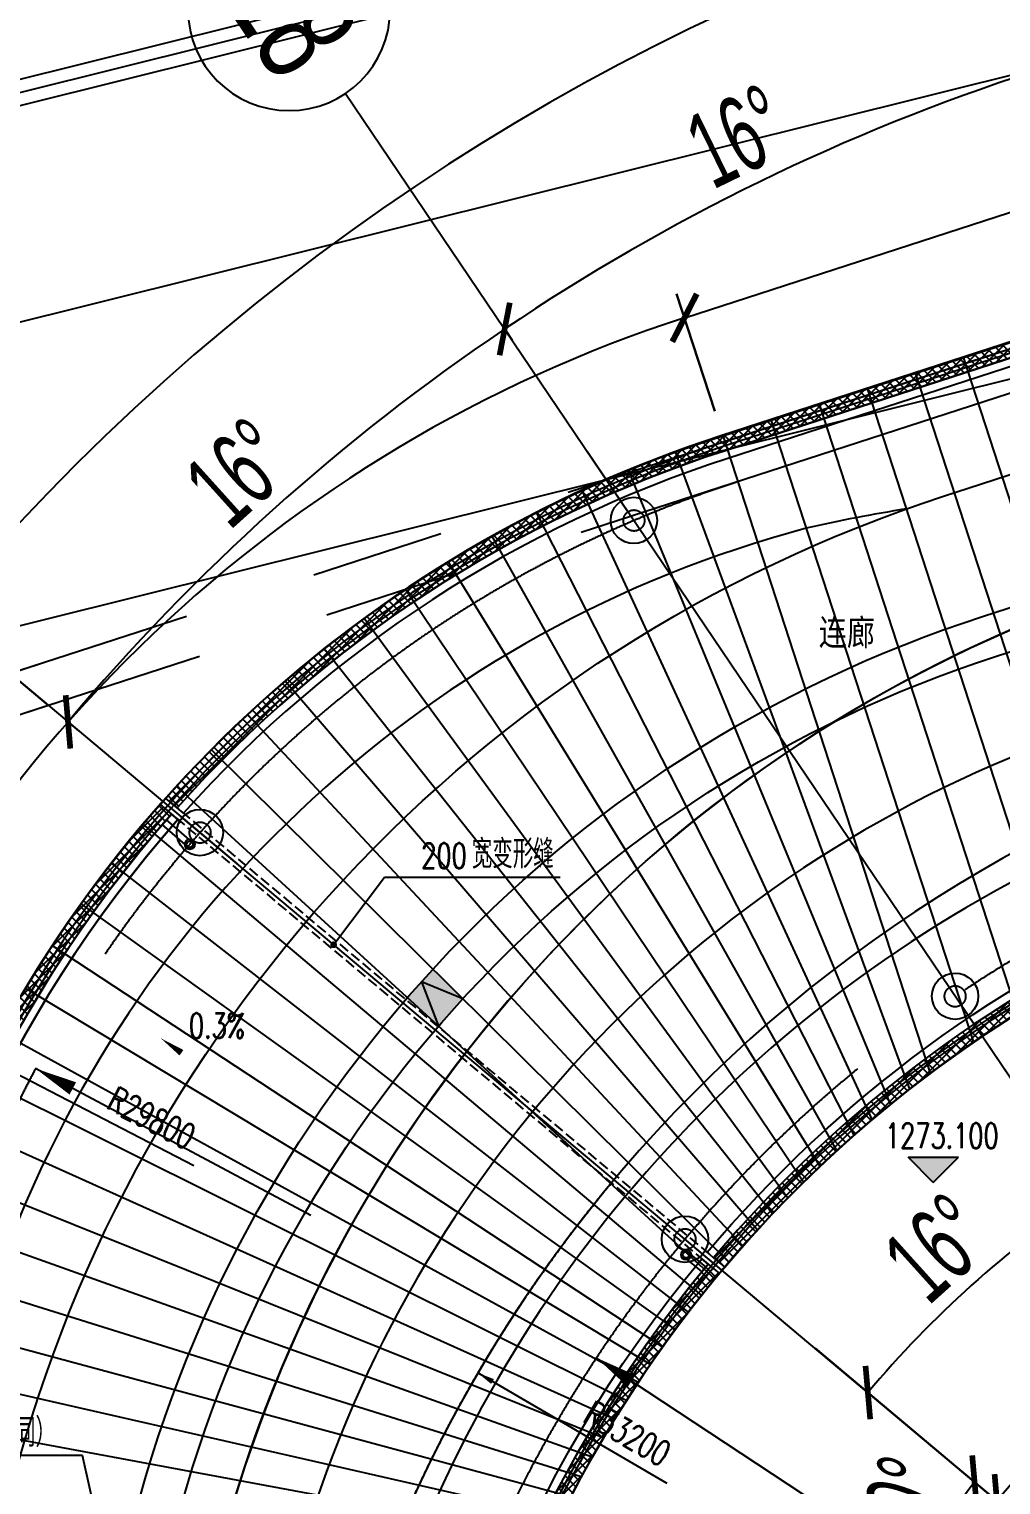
# Model space of a CAD drawing. Extents: x 1962160 to 37842216, y -162679 to 2997677.
# Drawn here: x 37436209 to 37459284, y 2679801 to 2714395 of the extents above; entities that cross this region are included whole.
import ezdxf
from ezdxf.enums import TextEntityAlignment as Align

# ---------------------------------------------------------------- set-up
doc = ezdxf.new("R2010")
doc.units = 0
doc.header["$LTSCALE"] = 1000
for name, pattern in [('__DASH', [0.35, 0.25, -0.1]), ('CENTER', [2, 1.25, -0.25, 0.25, -0.25]), ('CENTER2', [28.575000000000003, 19.05, -3.175, 3.175, -3.175]), ('DASH', [0.35, 0.25, -0.1])]:
    doc.linetypes.add(name, pattern=pattern)
doc.layers.get('0').update_dxf_attribs({"color": 8})
doc.layers.get('Defpoints').update_dxf_attribs({"color": 8})
for name, color, linetype in [('#幕墙线-平面', 8, 'Continuous'), ('#标注', 8, 'Continuous'), ('#轴线', 8, 'CENTER2'), ('A-AL-E', 8, 'Continuous'), ('A-COLS-PLAN-C', 8, 'DASH'), ('A-COLS-PLAN-S', 8, 'DASH'), ('A-DETL-ALUM', 8, 'Continuous'), ('A-DIMS', 8, 'Continuous'), ('A-DIMS-ELEV', 8, 'Continuous'), ('A-DIMS-LEAD', 8, 'Continuous'), ('A-DIMS-SYMB', 8, 'Continuous'), ('A-FLOR', 8, 'Continuous'), ('A-FLOR-OTLN', 8, 'Continuous'), ('A-FLOR-UNDR', 8, '__DASH'), ('A-GRID', 8, 'CENTER'), ('A-HATH', 8, 'Continuous'), ('A-NOTE', 8, 'Continuous'), ('A-ROOF-DRAN', 8, 'Continuous'), ('A-STRS-HRAL', 8, 'Continuous'), ('DIM', 8, 'Continuous'), ('G-ACCS', 8, 'Continuous'), ('周边建筑', 8, 'Continuous'), ('建-填充', 8, 'Continuous'), ('水-雨水-压力流-标识', 8, 'Continuous')]:
    doc.layers.add(name, color=color, linetype=linetype)
doc.layers.add('A-X-CHEK', color=8, linetype='Continuous', plot=False)
doc.styles.add('#文字', font='jrs.shx', dxfattribs={"width": 0.7, "bigfont": 'hztxt.shx'})
doc.styles.add('_TCH_DIM', font='SIMPLEX', dxfattribs={"bigfont": 'GBCBIG'})
doc.styles.add('JHZX', font='jrs.shx', dxfattribs={"width": 0.6, "bigfont": 'jhz.shx'})
doc.styles.get("Standard").update_dxf_attribs({"font": 'xd-hzs.shx', "bigfont": 'xd-hztxt.shx'})
doc.dimstyles.new('JZBZ-600', dxfattribs={"dimscale": 600, "dimtxt": 3, "dimasz": 1.5, "dimexe": 1, "dimexo": 1, "dimgap": 0.5, "dimtad": 1, "dimdec": 0, "dimdsep": 46, "dimtxsty": 'JHZX', "dimblk1": 'ARCHTICK', "dimblk2": 'ARCHTICK', "dimsah": 1, "dimcen": 0, "dimclrd": 1, "dimclre": 1, "dimclrt": 2, "dimadec": 1, "dimazin": 2, "dimtfac": 1, "dimtdec": 0, "dimtix": 1, "dimtmove": 0, "dimatfit": 3, "dimfxl": 1, "dimtolj": 1, "dimlwd": -1, "dimlwe": -1, "dimarcsym": 1})
pattern_1 = [(45, (0, 0), (-112.2532015133644, 112.2532015133644), []), (135, (0, 0), (-112.2532015133644, -112.2532015133644), [])]

# ---------------------------------------------------------------- blocks, each defined once
blk = doc.blocks.new('排水沟区域')
at = {"layer": 'A-HATH'}
h = blk.add_hatch(dxfattribs=at)
h.set_pattern_fill('ANSI37', color=256, scale=100)
h.set_pattern_definition(pattern_1)
edge = h.paths.add_edge_path()
edge.add_arc((35513750.33893132, 2884298.616818207), 8999.999999895797, -71.99999999736798, 12.001182553492185, ccw=False)
edge.add_line((35516531.49188106, 2875739.108171778), (35487056.62892125, 2866162.144652352))
edge.add_arc((35496265.33535537, 2837820.660464062), 29800.00000310267, 108.0000000015991, 138.2396004385402)
edge.add_line((35474036.42762732, 2857667.969133065), (35473768.18694107, 2857893.049794))
edge.add_arc((35496265.33535535, 2837820.660464062), 30150.00000309427, 108.00000000153389, 138.2600425755881, ccw=False)
edge.add_line((35486948.47297322, 2866495.014433056), (35516423.33593303, 2876071.977952481))
edge.add_arc((35513750.33893134, 2884298.616818199), 8649.999999884529, 288.0000000026816, 371.9000062284843)
edge.add_line((35522214.44145846, 2886082.283941968), (35522553.6287153, 2886170.003731021))
h = blk.add_hatch(dxfattribs=at)
h.set_pattern_fill('ANSI37', color=256, scale=100)
h.set_pattern_definition(pattern_1)
edge = h.paths.add_edge_path()
edge.add_arc((35496265.33535533, 2837820.660464108), 29800.00000304241, 138.6242806468036, 172.8407465468219)
edge.add_line((35466697.66859132, 2841534.564382317), (35466353.17798255, 2841600.255877605))
edge.add_arc((35496265.33535536, 2837820.660464085), 30150.0000030861, 138.6402538713244, 172.7984706523991, ccw=False)
edge.add_line((35473635.48410509, 2857743.319236862), (35473903.67606794, 2857518.279459709))
h = blk.add_hatch(dxfattribs=at)
h.set_pattern_fill('ANSI37', color=256, scale=100)
h.set_pattern_definition(pattern_1)
edge = h.paths.add_edge_path()
edge.add_arc((35509847.6648516, 2827488.232453149), 29850.00000037406, 113.13801856230111, 139.8080539779569, ccw=False)
edge.add_line((35498118.1856509, 2854937.127106719), (35497964.60146284, 2855252.108345425))
edge.add_arc((35509847.66485271, 2827488.2324541), 30200.00000060449, 113.1711419245083, 139.8102785288056)
edge.add_line((35486777.52826001, 2846976.916289367), (35487045.6453022, 2846751.939378119))
h = blk.add_hatch(dxfattribs=at)
h.set_pattern_fill('ANSI37', color=256, scale=100)
h.set_pattern_definition(pattern_1)
edge = h.paths.add_edge_path()
edge.add_line((35486648.97073808, 2846823.707400745), (35486917.82977583, 2846599.620770577))
edge.add_arc((35509847.66485292, 2827488.232453959), 29850.00000085817, 140.1897214706657, 158.1659343614047)
edge.add_line((35482138.95868464, 2838590.038727317), (35481788.75106196, 2838656.820409636))
edge.add_arc((35509847.6648529, 2827488.232453935), 30200.00000085588, 140.1897214706129, 158.2954344354016, ccw=False)
for points in [[(35522553.6287153, 2886170.003731021, -0.3838699552110441), (35516531.49188106, 2875739.108171778), (35487056.62892125, 2866162.144652352, 0.1327162187187665), (35474036.42762732, 2857667.969133065), (35473768.18694107, 2857893.049794, -0.1328069864991923), (35486948.47297322, 2866495.014433056), (35516423.33593303, 2876071.977952481, 0.383363523421975), (35522214.44145846, 2886082.283941968)], [(35473903.67606794, 2857518.279459709, 0.1504167448414175), (35466697.66859132, 2841534.564382317), (35466353.17798255, 2841600.255877605, -0.1501568446298036), (35473635.48410509, 2857743.319236862)], [(35487045.6453022, 2846751.939378119, -0.1168981365365147), (35498118.1856509, 2854937.127106719), (35497964.60146284, 2855252.108345425, 0.1167614748319666), (35486777.52826001, 2846976.916289367)], [(35486648.97073808, 2846823.707400745), (35486917.82977583, 2846599.620770577, 0.07859727395707079), (35482138.95868464, 2838590.038727317), (35481788.75106196, 2838656.820409636, -0.07916584055517911)]]:
    blk.add_lwpolyline(points, format="xyb", close=True, dxfattribs=at)
blk = doc.blocks.new('A$C58e34137')
at = {"layer": 'A-X-CHEK'}
blk.add_blockref('排水沟区域', (-35647972.51433039, -2918657.17947907), dxfattribs=at)
blk = doc.blocks.new('雨水立管')
for radius in [80, 50]:
    blk.add_circle((-3.725290298461914e-09, 2.328306436538696e-10), radius)
blk = doc.blocks.new('雨水')
at = {"layer": 'A-DIMS-SYMB'}
blk.add_lwpolyline([(35474804.58121604, 2851383.928861737, 0, 0, 0), (35473650.14003237, 2852191.876466203, 0, 160, 0), (35474141.71143451, 2851847.845135371, 0, 0, 0)], format="xyseb", dxfattribs=at)
at = {"layer": 'A-ROOF-DRAN'}
for points in [[(35474289.59796421, 2856744.227542981), (35473685.11060589, 2857267.487337525)], [(35474387.77010897, 2856857.639314836), (35473783.28275064, 2857380.899109381)], [(35486171.39515, 2847103.26022548), (35486592.60793594, 2846756.028198145)], [(35486075.98161701, 2846987.518021758), (35486497.19440296, 2846640.285994422)]]:
    blk.add_lwpolyline(points, dxfattribs=at)
for centre, radius, start, end in [((35506969.27619101, 2831625.12920915), 33000, 108.0000000000272, 216.9245112726238), ((35509847.66485273, 2827488.232454263), 33200, 76.53463923747408, 213.4267024988171)]:
    blk.add_arc(centre, radius, start, end, dxfattribs=at)
at = {"xscale": 1.5, "yscale": 1.5, "zscale": 1.5}
blk.add_blockref('雨水立管', (35474338.6840366, 2856800.933428908), dxfattribs=at)
at = {"xscale": 1.5, "yscale": 1.5, "zscale": 1.5, "rotation": 341.075355328101}
blk.add_blockref('雨水立管', (35486123.68838351, 2847045.389123617), dxfattribs=at)
at = {"layer": 'A-DIMS-SYMB', "style": '_TCH_DIM', "width": 0.7058823529411765}
blk.add_text('0.3%', height=595, dxfattribs=at).set_placement((35474317.64385341, 2852192.627000951))
blk = doc.blocks.new('1100')
at = {"layer": 'A-DETL-ALUM', "ltscale": 0.3}
blk.add_circle((35572079.41488183, 2737404.62498665), 550, dxfattribs=at)
blk = doc.blocks.new('_YZHK')
blk.add_circle((0, 0), 0.5)
blk = doc.blocks.new('ASDFASD')
at = {"layer": 'A-COLS-PLAN-C', "ltscale": 0.3, "xscale": 500, "yscale": 500, "zscale": 500}
for p in [(35484886.3161583, 2864494.953749855), (35474582.994637, 2857078.804225902), (35492512.68484477, 2853188.397203805), (35486100.28711567, 2847414.64835488)]:
    blk.add_blockref('_YZHK', p, dxfattribs=at)
blk = doc.blocks.new('1234')
at = {"layer": '周边建筑'}
for points in [[(899.9999998621643, 147897.2616378292, -0.06424754974339256), (38411.22599733435, 142825.0248288214, 0.3992271408683902), (47734.13426394202, 147881.3795785159), (62643.80696957186, 193768.6338093206, 0.4257611201714258), (57410.8051248882, 203558.9581788629, 0.1695890934855462), (-81790.47026674077, 195045.0434476584, 0.4257611201712679), (-85791.3257065732, 184689.9521724582), (-65400.53789663129, 140961.7665993124, 0.3992271408685563), (-55530.9065411333, 137079.2778602466, -0.09498676638333799), (-899.9999992009252, 147897.2616378367)], [(3507.282386738807, 147308.2532562092, 0.01190288189879027), (-3507.282390698791, 147308.2532562315), (-3529.532858530059, 148157.964341335, 0.09051536275890958), (-55643.5452967938, 137357.3291338012, -0.3992271408685528), (-65128.64556051977, 141088.5520778373), (-85519.43337046169, 184816.737650983, -0.425761120171263), (-81674.45541529916, 194768.3838115633, -0.08617948601408663), (-11230.48231103458, 210901.2002502978), (-9979.055130984634, 202999.9999966249), (9979.055131915957, 202999.9999895692), (11230.48231178708, 210901.2002502382, -0.05548064099764077), (57329.37135875039, 203270.2220680118, -0.4257611201714432), (62358.49001468346, 193861.3389076069), (47448.81730905734, 147974.0846768022, -0.3992271408683997), (38489.13923465274, 143114.7307615206, 0.0597972305577292), (3529.532854573801, 148157.9643414542), (3507.2932679113, 147308.6687912941)], [(-53552.56643567048, 204917.9412060007, 0.03537684678875146), (-81906.48511818238, 195321.703083761, 0.4257611201712687), (-86063.21804268472, 184563.1666939333), (-65672.43023274094, 140834.9811207876, 0.3992271408685562), (-55418.26778547093, 136801.2265866995, -0.08992013827698078), (-3863.717572046444, 147549.4211662337, -0.08992013827698078)]]:
    blk.add_lwpolyline(points, format="xyb", dxfattribs=at)
blk = doc.blocks.new('总体道路0521')
at = {"layer": 'G-ACCS'}
blk.add_line((35647828.33500703, 2918616.076307983), (35647775.12043736, 2918602.808425609), dxfattribs=at)
for points in [[(35647849.95643323, 2918593.835659245, -0.03230989539030762), (35647848.78383447, 2918595.990230775), (35647845.48982378, 2918603.101012788, 0.3597484319562995), (35647831.6983155, 2918609.70057956), (35647808.76801322, 2918603.983413093)], [(35647808.76801322, 2918603.98341309), (35647770.8504345, 2918594.529498918, 0.1096175270943303), (35647765.03486019, 2918591.628537357)]]:
    blk.add_lwpolyline(points, format="xyb", dxfattribs=at)
blk = doc.blocks.new('A$C06ac024f')
at = {"layer": 'A-DIMS-ELEV'}
blk.add_hatch(color=256, dxfattribs=at).paths.add_polyline_path([(-155977.5830323771, -69889.87770655192), (-156577.5830323771, -69289.87770655192), (-155377.5830323771, -69289.87770655192)])
at = {"layer": 'A-AL-E'}
for points in [[(-145287.8805330694, 23958.21160294581), (-128813.5673151985, 21201.16620651679, -0.4119685533058242), (-128278.9669114948, 20457.71448632097, 0.1025441863688749), (-125842.3743332029, -32213.46978524746, -0.3957181001131183), (-131549.1810074821, -42585.19381452212), (-161024.043966651, -52162.15733374096, 0.4665771712174694), (-178315.5084250644, -95014.64385824368, 0.04969496342035992), (-156062.2732423842, -128330.703170726, -0.4106233703844309), (-156273.1750589237, -130640.1824203911), (-161870.8845780194, -135359.541345335)], [(-145263.1217250973, 24106.15416419134), (-128788.8085072264, 21349.10876776231, -0.4119685533025638), (-128130.8387795985, 20434.09126598388, 0.102544186368877), (-125697.0598185957, -32176.27177663473, -0.3957181001131074), (-131502.8284583241, -42727.85229196632), (-160977.691417493, -52304.81581118517, 0.4665771712174966), (-178183.1286895499, -94944.10588531752, 0.04969496342036155), (-155946.4140972048, -128235.4316719551, -0.410623370384824), (-156176.4888061658, -130754.8635806888), (-161774.198325269, -135474.2225056388)]]:
    blk.add_lwpolyline(points, format="xyb", dxfattribs=at)
for centre, radius, start in [((-138124.8520874605, -91168.93931222984), 30050.00000002233, 113.1570388549632), ((-138124.852087386, -91168.93931228339), 29850.00000005641, 113.1380166171016)]:
    blk.add_arc(centre, radius, start, 213.4267024433433, dxfattribs=at)
at = {"layer": 'A-DIMS'}
for points in [[(-173538.9404956699, -69499.21431527706), (-177798.7958926335, -67287.05880605616), (-178153.7838423774, -67102.71251362097)], [(-162300.4377842546, -77043.03912073464), (-166444.8239036948, -74621.45623076844), (-166790.1894136519, -74419.65765660486)]]:
    blk.add_lwpolyline(points, dxfattribs=at)
blk.add_lwpolyline([(-166444.8239036948, -74621.45623076844, 132, 0, 0), (-166790.1894136519, -74419.65765660486, 0, 0, 0)], format="xyseb", dxfattribs=at)
at = {"layer": 'A-DIMS-ELEV'}
for p, q in [((-155977.5830323771, -69889.87770655192), (-156577.5830323771, -69289.87770655192)), ((-156577.5830323771, -69289.87770655192), (-155377.5830323771, -69289.87770655192)), ((-155977.5830323771, -69889.87770655192), (-155377.5830323771, -69289.87770655192))]:
    blk.add_line(p, q, dxfattribs=at)
at = {"layer": 'A-DIMS-LEAD'}
for p, q in [((-170217.7505422235, -64243.29832921876), (-169009.0176648498, -62634.60859439615)), ((-169009.0176648498, -62634.60859439615), (-164835.5060776249, -62634.60859439615)), ((-176180.8025825173, -76380.2139158854), (-181396.9423256517, -76380.2139158854)), ((-175775.5829162523, -78171.27158618995), (-176180.8025825173, -76380.2139158854))]:
    blk.add_line(p, q, dxfattribs=at)
at = {"layer": 'A-DIMS-LEAD', "const_width": 80}
blk.add_lwpolyline([(-170241.7787204534, -64275.27717614872, 1), (-170193.7223639936, -64211.31948228879, 1)], format="xyb", close=True, dxfattribs=at)
at = {"layer": 'A-FLOR-OTLN'}
blk.add_lwpolyline([(-172937.3181012422, -78712.505091425, -0.2558161353594253), (-151200.8100010455, -55647.18026152113), (-119621.8288218975, -45386.54728942644)], format="xyb", dxfattribs=at)
at = {"layer": 'A-FLOR-UNDR'}
for points in [[(-174091.5809076056, -60858.72969566844), (-161194.9886798486, -71680.2554774284)], [(-174220.1384295449, -61011.93858429231), (-161323.546201773, -71833.46436606391)]]:
    blk.add_lwpolyline(points, dxfattribs=at)
at = {"layer": 'A-ROOF-DRAN'}
blk.add_lwpolyline([(-174068.8408729285, -61138.89230824448), (-173843.7234975621, -61337.19048601342)], dxfattribs=at)
at = {"layer": 'A-STRS-HRAL'}
for points in [[(-125418.8882246763, -32487.1680358029), (-125225.0784151033, -32437.04541102797, -0.3841420990036905), (-131379.2216604576, -43108.27489844337), (-160854.0846197456, -52685.23841770273, 0.132663388224441), (-173782.807591863, -61117.82127101952), (-173936.0893135667, -60989.20263487054, -0.1327162187461854), (-160915.888018623, -52495.02711444488), (-131441.0250593871, -42918.06359520508, 0.3838699552220062)], [(-161476.7559248209, -71704.90614396796), (-161323.5462017879, -71833.46436605506, 0.3308973985128822), (-163329.5070215166, -107805.2060105232, 0.02869897710364768), (-149910.0309419781, -125799.3346561473), (-150063.0193615631, -125928.1549019776, -0.02869940526122969), (-163496.4252661094, -107915.3799621677, -0.3309034410205535)]]:
    blk.add_lwpolyline(points, format="xyb", close=True, dxfattribs=at)
for points in [[(-178006.6222274602, -94850.05553262398, -0.3125495776443035), (-174068.840872936, -61138.89230824634, 0.3125495774687217), (-178006.6223755256, -94850.0552547476, 0.0496949634205316), (-155791.9352368936, -128108.4030070104, -0.1559149773594996), (-155341.5542730689, -129239.7709692428), (-155140.7332950235, -129245.928483162, 0.1582544774628342), (-155637.4563766569, -127981.3743419773, -0.04969496342043989), (-177830.1160615012, -94756.00462417954, -0.3125941075971308), (-173915.587511085, -61267.48714764044), (-174068.8408736289, -61138.89230765868), (-173915.5875118077, -61267.48714704253, 0.3125941077629623), (-177830.1159139648, -94756.00490106313)], [(-149854.32998956, -63720.04408505326), (-150007.91466517, -63405.06307389354, 0.1167614822443553), (-161194.9886798486, -71680.25547743353), (-161348.1984028742, -71551.69725535202, -0.118354535303261), (-149911.3244839385, -63146.82182533387), (-149674.5618635118, -63632.38914928678), (-149854.32998956, -63720.04408505326)]]:
    blk.add_lwpolyline(points, format="xyb", dxfattribs=at)
blk.add_lwpolyline([(-161323.9730301574, -71833.97648605096), (-161477.6095926911, -71705.93037461952)], dxfattribs=at)
at = {"xscale": 1000, "yscale": 1000, "zscale": 1000}
blk.add_blockref('总体道路0521', (-35647972511.19448, -2918657176.530752), dxfattribs=at)
at = {"layer": 'A-COLS-PLAN-S'}
blk.add_blockref('ASDFASD', (-35647972.51693987, -2918657.171766797), dxfattribs=at)
at = {"layer": 'A-ROOF-DRAN'}
blk.add_blockref('雨水', (-35647972.51693987, -2918657.171766797), dxfattribs=at)
at = {"layer": '周边建筑', "rotation": 78.99999965021681}
blk.add_blockref('1234', (-0.004684269428253174, 0.005673641338944435), dxfattribs=at)
at = {"layer": '水-雨水-压力流-标识'}
for p in [(-35735167.70888553, -2791565.035099619), (-35745471.03040683, -2798981.184623569), (-35727541.34019905, -2802871.591645666), (-35733953.73792815, -2808645.340494593)]:
    blk.add_blockref('1100', p, dxfattribs=at)
at = {"layer": 'A-DIMS', "style": '_TCH_DIM', "width": 0.7058823529411765}
for s, rotation, p in [('R29800', 332.5570143326505, (-175641.2465844825, -68122.96384427883)), ('R33200', 329.7020696714841, (-164331.5868715272, -75563.78605405052))]:
    blk.add_text(s, height=595, rotation=rotation, dxfattribs=at).set_placement(p)
at = {"layer": 'A-DIMS-ELEV', "style": '_TCH_DIM', "width": 0.7058823529411765}
blk.add_text('1273.100', height=595, dxfattribs=at).set_placement((-157125.5830323771, -69079.87770655192))
at = {"layer": 'A-NOTE'}
blk.add_text('连廊', height=700, dxfattribs=at).set_placement((-158695.2195063606, -57195.29694396351))
at = {"layer": 'A-NOTE', "style": '_TCH_DIM', "width": 0.7058823529411765}
blk.add_text('200', height=595, dxfattribs=at).set_placement((-168136.9954393283, -62424.60859439615))
at = {"layer": 'A-NOTE', "style": '_TCH_DIM'}
for s, p in [('宽变形缝', (-166936.9954393283, -62424.60859439615)), ('结构起坡线（余同）', (-181186.9423256517, -76170.2139158854))]:
    blk.add_text(s, height=675.177304964539, dxfattribs=at).set_placement(p)
blk = doc.blocks.new('A$C41f195f4')
at = {"layer": '建-填充', "ltscale": 10}
h = blk.add_hatch(color=256, dxfattribs=at)
h.dxf.hatch_style = 1
edge = h.paths.add_edge_path()
edge.add_arc((-145369.2767864466, -85502.32784364652), 30545.96869402254, 137.4202374194825, 139.117513232346)
edge.add_line((-168463.6652915627, -65509.69362424035), (-167725.7061925754, -66185.06562031526))
edge.add_arc((-145367.0328749269, -85505.83753729938), 29549.99999988913, 137.4914747447202, 139.1687617017491, ccw=False)
edge.add_line((-167150.6074635461, -65538.9054210349), (-167861.3768651038, -64834.43880030513))
h.paths.add_polyline_path([(-148848.8737301826, -54514.98526000138), (-149990.1415497288, -54885.80565325171), (-149681.1245553643, -55836.86216954933), (-148539.8567358181, -55466.04177629901)])
at = {"layer": 'DIM', "ltscale": 10}
blk.add_lwpolyline([(-167150.6074635461, -65538.90542103676), (-168133.80550161, -65134.89217214938), (-167725.7061925754, -66185.06562031712)], dxfattribs=at)
blk = doc.blocks.new('A$C80b62fe7')
at = {"layer": '#幕墙线-平面'}
for points in [[(-74883.78754839301, 213197.5366707286), (-57719.07375432551, 210324.9498429135, -0.4119685533025505), (-56970.63318914175, 209284.1174346413, 0.1025441863688777), (-54538.91754749417, 156718.3566265861, -0.3957181001130247), (-60417.25829521567, 146034.881354813), (-89892.12125438452, 136457.9178355942, 0.4665771712175024), (-107034.4719231129, 93974.97182506695, 0.04969496342036184), (-84809.8724303469, 60701.78395738173, -0.4106233703847854), (-85054.00726041198, 58028.3867653315), (-90651.7167795226, 53309.02784037683)], [(-74926.70281554013, 212941.1028979034), (-57761.98902147263, 210068.5160700884, -0.4119685533058242), (-57227.38861776888, 209325.0643498925, 0.1025441863688749), (-54790.79603947699, 156653.8800783241, -0.3957181001131183), (-60497.60271375626, 146282.1560490495), (-89972.46567292511, 136705.1925298306, 0.4665771712174694), (-107263.9301313385, 93852.70600532787, 0.04969496342035992), (-85010.69494865835, 60536.6466928455, -0.4106233703844309), (-85221.59676519781, 58227.16744318046), (-90819.30628429353, 53507.8085182365)], [(-106920.7170799673, 111267.190826897, -0.2603441364663425), (-84682.97942676395, 135269.4641214446), (-53638.56611929089, 145356.4054630627)], [(-104009.542673938, 110537.9539263025, -0.2605770377584054), (-83755.92844364047, 132416.2945725578), (-47152.41244649887, 144309.4978714376)], [(-103027.9812234715, 110346.7583543169, -0.260138497479288), (-83446.91144926846, 131465.238056263), (-46843.39545212686, 143358.4413551423)]]:
    blk.add_lwpolyline(points, format="xyb", dxfattribs=at)
for centre, radius, start, end in [((-80576.2784992829, 102586.7407333581), 32763.9672331857, 98.76325122971795, 102.9938264028768), ((-80687.41098175198, 107389.8372144457), 28075.68899846771, 104.977169770316, 215.3502277065812), ((-71843.23150598258, 102031.5063298885), 29275.12035463112, 111.8100057260619, 164.9409652849189), ((-68410.51663683355, 98735.36329853814), 31042.51671079749, 115.5143299891031, 160.5106407325206), ((-67073.2737936601, 97698.41055128817), 30110.00000005641, 113.138016636367, 213.4267023194232), ((-67073.2737936601, 97698.41055128817), 29850.00000005641, 113.138016636367, 213.4267023194232)]:
    blk.add_arc(centre, radius, start, end, dxfattribs=at)
blk = doc.blocks.new('DASWQE')
at = {"layer": '#幕墙线-平面', "ltscale": 10}
for points in [[(-155262.6582842022, -50290.17679452198), (-150766.4717509151, -64128.01606864622)], [(-156403.9261037558, -50660.99718777277), (-151854.1728566661, -64663.69785511913)], [(-157545.1939233094, -51031.81758102356), (-152926.3444836587, -65247.17446269933)], [(-158686.4617428631, -51402.63797427388), (-153982.6268302798, -65879.55324692419)], [(-159827.7295624167, -51773.45836752467), (-155022.5619174987, -66562.24372225767)], [(-160968.9973819703, -52144.27876077499), (-156045.5803243071, -67296.9983863947)], [(-162103.3213638887, -52535.58619098784), (-156541.1574313194, -67677.20116337622)], [(-163221.1959186941, -52971.66691224463), (-156994.8091206104, -68040.02266658563)], [(-164320.8333025724, -53451.88305078819), (-157433.3415941224, -68404.83826188277)], [(-165400.4917887598, -53975.47398742801), (-157857.6488682851, -68771.64494335977)], [(-166458.4612952843, -54541.61040119361), (-158268.5760275871, -69140.49293054873)], [(-167493.066093564, -55149.39558290271), (-158666.9200202972, -69511.48078916734)], [(-168502.6674626172, -55797.86685547), (-159053.4306930155, -69884.7512189229)], [(-169485.6662846357, -56485.99709869875), (-159428.811978966, -70260.48745855037)], [(-170440.5055778623, -57212.69637615001), (-159793.7231676951, -70638.91025845194)], [(-171365.6729626954, -57976.81366149988), (-160148.7801945955, -71020.27537236968)], [(-172259.7030571774, -58777.13866166631), (-160494.5568980202, -71404.87152166059)], [(-173121.1797980145, -59612.40373380017), (-160831.5861990899, -71793.01878806669)], [(-173948.7386834994, -60481.2858931208), (-161160.3611658365, -72185.06739342911)], [(-174741.068934761, -61382.40890840348), (-161481.3359277025, -72581.39682740765)], [(-175496.9155719131, -62314.34548180597), (-161794.9264104813, -72982.41528634587)], [(-176215.081401825, -63275.61950957961), (-162101.5108641386, -73388.55938862031)], [(-176894.428914398, -64264.70842008758), (-162401.4301577359, -73800.29413294327)], [(-177533.8820842505, -65280.04558541719), (-162694.9878166169, -74218.11306719016)], [(-178132.4280750453, -66320.02280278131), (-162982.4497772083, -74642.53863521805)], [(-178689.1188437492, -67382.99284176482), (-163264.0438345224, -75074.1226687925)], [(-179203.072642222, -68467.27205339074), (-163539.9587567002, -75513.44698997727)], [(-179673.4754138663, -69571.14303686889), (-163810.3430398405, -75961.12408711761)], [(-180099.5820829719, -70692.85735980235), (-164075.3032753095, -76417.7978238631)], [(-180480.7177348882, -71830.63832755014), (-164334.9021003395, -76884.14413620625)], [(-180816.2786850184, -72982.68379735015), (-164589.1557017937, -77360.8716664873)], [(-181105.7334349602, -74147.16903275019), (-164838.0308423787, -77848.72227621032)], [(-181348.6235144436, -75322.24959382927), (-165081.4413785264, -78348.47137090378)]]:
    blk.add_lwpolyline(points, dxfattribs=at)
at = {"layer": 'DIM', "ltscale": 10}
blk.add_blockref('A$C80b62fe7', (-71047.03888088465, -188862.9763723449), dxfattribs=at)
blk = doc.blocks.new('_ARCHTICK')
at = {"const_width": 0.15}
blk.add_lwpolyline([(-0.5, -0.5), (0.5, 0.5)], dxfattribs=at)
blk = doc.blocks.new('*D39')
at = {"layer": '#标注', "color": 1, "transparency": 16777216}
for p, q in [((36627392.14158048, 2849847.517170563), (36628642.78293698, 2847993.365109818)), ((36621813.32027976, 2844824.323908988), (36623526.58748242, 2843386.722031126))]:
    blk.add_line(p, q, dxfattribs=at)
blk.add_arc((36642473.66955169, 2827488.232454875), 25333.65904482068, 123.9999999999363, 139.9999999999202, dxfattribs=at)
at = {"layer": 'Defpoints', "color": 0, "transparency": 16777216}
for p in [(36627056.6258384, 2850344.939714096), (36626416.41193158, 2847083.098066073), (36621353.69361389, 2845209.996474802), (36642473.66955169, 2827488.232454875)]:
    blk.add_point(p, dxfattribs=at)
at = {"layer": '#标注', "color": 1, "transparency": 16777216, "xscale": 900, "yscale": 900, "zscale": 900}
for p, rotation in [((36628307.26719489, 2848490.787653349), 33.99999999993629), ((36623066.96081655, 2843772.394596938), 229.9999999999202)]:
    blk.add_blockref('_ARCHTICK', p, dxfattribs=dict(at, rotation=rotation))
at = {"layer": '#标注', "color": 2, "transparency": 16777216, "insert": (36624719.18618612, 2847206.583875034), "char_height": 1800, "attachment_point": 5, "rotation": 41.999999999932065, "style": 'JHZX'}
blk.add_mtext('\\A1;16°', dxfattribs=at)
blk = doc.blocks.new('*D40')
at = {"layer": '#标注', "color": 1, "transparency": 16777216}
for p, q in [((36648998.34433331, 2853657.273666531), (36647489.59565055, 2847606.013216163)), ((36621813.32027975, 2844824.323908977), (36626590.76525488, 2840815.571592388))]:
    blk.add_line(p, q, dxfattribs=at)
blk.add_arc((36642473.66955169, 2827488.2324549), 21333.65904483157, 75.9999999999822, 139.9999999999859, dxfattribs=at)
at = {"layer": 'Defpoints', "color": 0, "transparency": 16777216}
for p in [(36649143.49747067, 2854239.451102296), (36639750.60615632, 2848647.389668406), (36621353.69361389, 2845209.996474789), (36642473.66955169, 2827488.2324549)]:
    blk.add_point(p, dxfattribs=at)
at = {"layer": '#标注', "color": 1, "transparency": 16777216, "xscale": 900, "yscale": 900, "zscale": 900}
for p, rotation in [((36647634.74878789, 2848188.190651926), 345.9999999999822), ((36626131.138589, 2841201.244158198), 229.9999999999859)]:
    blk.add_blockref('_ARCHTICK', p, dxfattribs=dict(at, rotation=rotation))
at = {"layer": '#标注', "color": 2, "transparency": 16777216, "insert": (36635510.38596139, 2848919.015725464), "char_height": 1800, "attachment_point": 5, "rotation": 17.99999999997747, "style": 'JHZX'}
blk.add_mtext('\\A1;64°', dxfattribs=at)
blk = doc.blocks.new('*D41')
at = {"layer": '#标注', "color": 1, "transparency": 16777216}
for p, q in [((36625293.890076, 2841903.779076658), (36626059.93451913, 2841260.991466969)), ((36624420.65033545, 2839504.57260769), (36625420.65033545, 2839504.572607692))]:
    blk.add_line(p, q, dxfattribs=at)
blk.add_arc((36628153.15300477, 2839504.572607696), 3332.502669321148, 140.0000000000874, 180.0000000001031, dxfattribs=at)
at = {"layer": 'Defpoints', "color": 0, "transparency": 16777216}
for p in [(36624834.26341014, 2842289.451642469), (36625175.1198455, 2841000.1970737), (36623820.65033545, 2839504.572607689), (36628153.15300477, 2839504.572607696)]:
    blk.add_point(p, dxfattribs=at)
at = {"layer": '#标注', "color": 1, "transparency": 16777216, "xscale": 900, "yscale": 900, "zscale": 900}
for p, rotation in [((36625600.30785326, 2841646.66403278), 50.00000000008743), ((36624820.65033546, 2839504.572607689), 270.000000000103)]:
    blk.add_blockref('_ARCHTICK', p, dxfattribs=dict(at, rotation=rotation))
at = {"layer": '#标注', "color": 2, "transparency": 16777216, "insert": (36623893.99369273, 2841054.779820273), "char_height": 1800, "attachment_point": 5, "rotation": 70.00000000011838, "style": 'JHZX'}
blk.add_mtext('\\A1;40°', dxfattribs=at)
blk = doc.blocks.new('*D58')
at = {"layer": '#标注', "color": 1, "transparency": 16777216}
blk.add_arc((36642473.66955169, 2827488.232454903), 50128.1210649479, 107.9999999999928, 124.0000000000142, dxfattribs=at)
at = {"layer": 'Defpoints', "color": 0, "transparency": 16777216}
for p in [(36626983.22824654, 2875162.908643367), (36622618.93508831, 2873516.680624381), (36614442.37998784, 2869046.328259336), (36642473.66955169, 2827488.232454903)]:
    blk.add_point(p, dxfattribs=at)
at = {"layer": '#标注', "color": 1, "transparency": 16777216, "xscale": 900, "yscale": 900, "zscale": 900}
for p, rotation in [((36626983.22824655, 2875162.908643356), 17.99999999999279), ((36614442.37998784, 2869046.328259325), 214.0000000000142)]:
    blk.add_blockref('_ARCHTICK', p, dxfattribs=dict(at, rotation=rotation))
at = {"layer": '#标注', "color": 2, "transparency": 16777216, "insert": (36619972.90225792, 2873621.642075799), "char_height": 1800, "attachment_point": 5, "rotation": 26.000000000003514, "style": 'JHZX'}
blk.add_mtext('\\A1;16°', dxfattribs=at)
blk = doc.blocks.new('*D59')
at = {"layer": '#标注', "color": 1, "transparency": 16777216}
blk.add_arc((36642473.66955169, 2827488.232454903), 50128.12106497546, 124.0000000000097, 139.999999999989, dxfattribs=at)
at = {"layer": 'Defpoints', "color": 0, "transparency": 16777216}
for p in [(36614442.37998784, 2869046.328259336), (36610700.91408319, 2866260.91009579), (36604073.30096589, 2859709.967572333), (36642473.66955169, 2827488.232454903)]:
    blk.add_point(p, dxfattribs=at)
at = {"layer": '#标注', "color": 1, "transparency": 16777216, "xscale": 900, "yscale": 900, "zscale": 900}
for p, rotation in [((36614442.37998782, 2869046.328259353), 34.00000000000974), ((36604073.30096588, 2859709.967572343), 229.9999999999891)]:
    blk.add_blockref('_ARCHTICK', p, dxfattribs=dict(at, rotation=rotation))
at = {"layer": '#标注', "color": 2, "transparency": 16777216, "insert": (36608128.45278022, 2865632.460025819), "char_height": 1800, "attachment_point": 5, "rotation": 42.00000000000361, "style": 'JHZX'}
blk.add_mtext('\\A1;16°', dxfattribs=at)
blk = doc.blocks.new('*D60')
at = {"layer": '#标注', "color": 1, "transparency": 16777216}
for p, q in [((36654745.91275995, 2876709.511526241), (36655713.60034236, 2880590.694431345)), ((36603613.67430002, 2860095.640138141), (36600549.49652755, 2862666.790576885))]:
    blk.add_line(p, q, dxfattribs=at)
blk.add_arc((36642473.66955169, 2827488.232454903), 54128.12106495812, 75.99999999998153, 139.9999999999982, dxfattribs=at)
at = {"layer": 'Defpoints', "color": 0, "transparency": 16777216}
for p in [(36635564.66698338, 2881173.604517821), (36654600.75962259, 2876127.334090476), (36604073.30096588, 2859709.967572329), (36642473.66955169, 2827488.232454903)]:
    blk.add_point(p, dxfattribs=at)
at = {"layer": '#标注', "color": 1, "transparency": 16777216, "xscale": 900, "yscale": 900, "zscale": 900}
for p, rotation in [((36655568.44720499, 2880008.516995578), 345.9999999999815), ((36601009.12319341, 2862281.118011073), 229.9999999999982)]:
    blk.add_blockref('_ARCHTICK', p, dxfattribs=dict(at, rotation=rotation))
at = {"layer": '#标注', "color": 2, "transparency": 16777216, "insert": (36625376.3398758, 2880108.402528101), "char_height": 1800, "attachment_point": 5, "rotation": 17.99999999999042, "style": 'JHZX'}
blk.add_mtext('\\A1;64°', dxfattribs=at)
blk = doc.blocks.new('*D196')
at = {"layer": '#标注', "color": 1, "transparency": 16777216}
for p, q in [((36603416.40014493, 2861087.217457311), (36594888.23358829, 2858316.248170311)), ((36603725.41701847, 2860136.161312887), (36595197.25046184, 2857365.192025888)), ((36595458.86749807, 2858501.658366935), (36595180.75220314, 2859357.609231601)), ((36595458.86749807, 2858501.658366935), (36595767.88437162, 2857550.602222512)), ((36595767.88437162, 2857550.602222512), (36596045.99966656, 2856694.651357846))]:
    blk.add_line(p, q, dxfattribs=at)
at = {"layer": 'Defpoints', "color": 0, "transparency": 16777216}
for p in [(36603987.0340547, 2861272.627653936), (36604296.05092824, 2860321.571509511), (36595767.88437162, 2857550.602222512)]:
    blk.add_point(p, dxfattribs=at)
at = {"layer": '#标注', "color": 1, "transparency": 16777216, "xscale": 900, "yscale": 900, "zscale": 900}
for p, rotation in [((36595458.86749807, 2858501.658366935), 287.9999999999717), ((36595767.88437162, 2857550.602222512), 107.9999999999717)]:
    blk.add_blockref('_ARCHTICK', p, dxfattribs=dict(at, rotation=rotation))
at = {"layer": '#标注', "color": 2, "transparency": 16777216, "insert": (36596754.64375441, 2858396.950687967), "char_height": 1800, "attachment_point": 5, "rotation": 287.99999999997175, "style": 'JHZX'}
blk.add_mtext('\\A1;1000', dxfattribs=at)
blk = doc.blocks.new('*U246')
blk.add_line((20, 4.898587196589413e-16), (0, 0))
blk.add_circle((24, 0), 4)
at = {"style": 'JHZX', "width": 0.75}
blk.add_attdef('AXES', text='', height=4, dxfattribs=at).set_placement((23.99999999999997, 0), align=Align.MIDDLE_CENTER)
blk = doc.blocks.new('*U247')
blk.add_line((-8.960830237663566e-17, -20), (0, 0))
blk.add_circle((0, -24), 4)
at = {"style": 'JHZX', "width": 0.75}
blk.add_attdef('AXES', text='', height=4, dxfattribs=at).set_placement((0, -24), align=Align.MIDDLE_CENTER)
blk = doc.blocks.new('DOTE-11')
at = {"layer": '#轴线'}
for p, q in [((36661240.92428109, 2879875.544274475), (36599945.04386044, 2859959.30542784)), ((36661549.94127546, 2878924.487758181), (36600254.06085481, 2859008.248911545)), ((36627056.6258385, 2850344.939714181), (36614442.37998795, 2869046.328259435)), ((36621353.69361389, 2845209.996474789), (36604073.30096589, 2859709.967572331))]:
    blk.add_line(p, q, dxfattribs=at)
for points in [[(36619929.84721477, 2865401.299438776, 0.4665771712459525), (36603297.92453471, 2824183.319006984, 0.1869069858117834), (36713199.83703386, 2729400.135445045)], [(36649692.25143763, 2857636.069450992, 0.6801866972510827), (36616601.34165016, 2810411.269933818, 0.1628178013647897), (36714737.87267324, 2733523.102957241)], [(36617040.99404421, 2848828.781100597, 0.3318161066738227), (36614765.24095972, 2809199.356465551, 0.1627744169442686), (36713968.85387715, 2731461.616600736)]]:
    blk.add_lwpolyline(points, format="xyb", dxfattribs=at)
blk = doc.blocks.new('*D343')
at = {"layer": '#标注', "color": 1, "ltscale": 10, "transparency": 16777216}
for p, q in [((37492442.53319544, 2718291.039127793), (37491534.71068181, 2721085.029532803)), ((37451775.74719384, 2707535.681859722), (37491720.12087843, 2720514.395623025)), ((37452498.15951085, 2705312.325364491), (37451590.33699722, 2708106.315769501))]:
    blk.add_line(p, q, dxfattribs=at)
at = {"layer": 'Defpoints', "color": 0, "ltscale": 10, "transparency": 16777216}
for p in [(37491720.12087843, 2720514.395623025), (37492627.94339207, 2717720.405218013), (37452683.56970747, 2704741.69145471)]:
    blk.add_point(p, dxfattribs=at)
at = {"layer": '#标注', "color": 1, "ltscale": 10, "transparency": 16777216, "xscale": 900, "yscale": 900, "zscale": 900}
for p, rotation in [((37491720.12087843, 2720514.395623025), 17.99999999933908), ((37451775.74719384, 2707535.681859722), 197.9999999993391)]:
    blk.add_blockref('_ARCHTICK', p, dxfattribs=dict(at, rotation=rotation))
at = {"layer": '#标注', "color": 2, "ltscale": 10, "transparency": 16777216, "insert": (37471377.11364289, 2715166.306560932), "char_height": 1800, "attachment_point": 5, "rotation": 17.99999999933908, "style": 'JHZX'}
blk.add_mtext('\\A1;1200*35=42000', dxfattribs=at)
blk = doc.blocks.new('ZW-5001')
at = {"layer": '#标注'}
for points in [[(36604187.03529704, 2851000.08862235, 329.9999999999999, 0, 0), (36603304.73869859, 2851470.782485049, 0, 0, 0)], [(36617457.20005114, 2844046.500893922, 329.9999999999999, 0, 0), (36616623.31773444, 2844598.443175233, 0, 0, 0)]]:
    blk.add_lwpolyline(points, format="xyseb", dxfattribs=at)
for points in [[(36609843.32759418, 2847982.529589921), (36604187.03529704, 2851000.08862235), (36603304.73869859, 2851470.782485049)], [(36621916.98358218, 2841094.593835831), (36617457.20005114, 2844046.500893922), (36616623.31773444, 2844598.443175233)]]:
    blk.add_lwpolyline(points, dxfattribs=at)
ref = blk.add_blockref('*U246', (36628602.02206951, 2870172.203545309), dxfattribs=dict(at, xscale=-600, yscale=600, rotation=287.9972897020647))
ref.add_attrib('AXES', 'E9', dxfattribs={"layer": '0', "height": 2399.999999999999, "rotation": 287.9972898682813, "style": '#文字', "width": 0.7}).set_placement((36624152.82518872, 2883867.627858406), align=Align.MIDDLE_CENTER)
ref = blk.add_blockref('*U246', (36617374.74399319, 2864695.143300639), dxfattribs=dict(at, xscale=-599.9999999999999, yscale=600, rotation=303.9944748747717))
ref.add_attrib('AXES', 'E8', dxfattribs={"layer": '0', "height": 2399.999999999999, "rotation": 303.9944750410227, "style": '#文字', "width": 0.7}).set_placement((36609323.51743501, 2876634.060793811), align=Align.MIDDLE_CENTER)
ref = blk.add_blockref('*U246', (36608091.66335569, 2856336.053888249), dxfattribs=dict(at, xscale=-599.9999999999999, yscale=600.0000000000001, rotation=319.9916600474787))
ref.add_attrib('AXES', 'E7', dxfattribs={"layer": '0', "height": 2399.999999999999, "rotation": 319.9916601527352, "style": '#文字', "width": 0.7}).set_placement((36597061.97081219, 2865593.801043778), align=Align.MIDDLE_CENTER)
ref = blk.add_blockref('*U247', (36625314.57373946, 2852928.929819024), dxfattribs=dict(at, xscale=600.0000000000001, yscale=600.0000000000001, rotation=34.00032007434341))
ref.add_attrib('AXES', 'E8', dxfattribs={"layer": '0', "height": 2399.999999999999, "rotation": 34.00032022012927, "style": '#文字', "width": 0.7}).set_placement((36633367.01823995, 2840990.833757824), align=Align.MIDDLE_CENTER)
ref = blk.add_blockref('*U247', (36618966.6773814, 2847213.622960296), dxfattribs=dict(at, xscale=600.0000000000001, yscale=600.0000000000001, rotation=49.99750524705043))
ref.add_attrib('AXES', 'E7', dxfattribs={"layer": '0', "height": 2399.999999999999, "rotation": 49.99750541267899, "style": '#文字', "width": 0.7}).set_placement((36629997.31432414, 2837957.001079863), align=Align.MIDDLE_CENTER)
for base, center, p1, p2, picture, middle in [((36635564.66698338, 2881173.604517821), (36642473.66955169, 2827488.232454904), (36654600.75962259, 2876127.334090474), (36604073.30096589, 2859709.967572329), '*D60', (36625376.33987581, 2880108.402528101)), ((36622618.93508831, 2873516.680624381), (36642473.66955169, 2827488.232454902), (36626983.22824654, 2875162.908643365), (36614442.37998784, 2869046.328259336), '*D58', (36619972.90225792, 2873621.642075799)), ((36610700.91408319, 2866260.91009579), (36642473.66955169, 2827488.232454906), (36614442.37998784, 2869046.328259337), (36604073.30096589, 2859709.967572333), '*D59', (36608128.45278022, 2865632.460025817)), ((36639750.60615632, 2848647.389668406), (36642473.66955169, 2827488.232454899), (36649143.49747068, 2854239.451102297), (36621353.69361389, 2845209.996474789), '*D40', (36635510.38596139, 2848919.015725464)), ((36626416.41193158, 2847083.098066073), (36642473.66955168, 2827488.23245488), (36627056.6258384, 2850344.939714095), (36621353.69361389, 2845209.9964748), '*D39', (36624719.18618612, 2847206.58387504)), ((36625175.1198455, 2841000.1970737), (36628153.15300478, 2839504.572607697), (36624834.26341014, 2842289.451642468), (36623820.65033545, 2839504.572607689), '*D41', (36623893.99369273, 2841054.779820273))]:
    dim = blk.add_angular_dim_3p(base=base, center=center, p1=p1, p2=p2, dimstyle='JZBZ-600', dxfattribs=at)
    dim.commit()
    dim.dimension.update_dxf_attribs({"geometry": picture, "text_midpoint": middle})
dim = blk.add_aligned_dim(p1=(36603987.0340547, 2861272.627653934), p2=(36604296.05092825, 2860321.571509511), distance=-8967.044976303872, dimstyle='JZBZ-600', dxfattribs=at)
dim.commit()
dim.dimension.update_dxf_attribs({"geometry": '*D196', "text_midpoint": (36596754.64375441, 2858396.950687967)})
blk = doc.blocks.new('FDGFH')
at = {"layer": 'A-FLOR'}
blk.add_blockref('ZW-5001', (-36780598.51155947, -2918657.163268261), dxfattribs=at)
at = {"layer": 'A-GRID'}
blk.add_blockref('DOTE-11', (-36780598.51155947, -2918657.163268261), dxfattribs=at)

msp = doc.modelspace()

# ---------------------------------------------------------------- linework, layer by layer
at = {"layer": '#标注', "ltscale": 10}
msp.add_line((37452488.93408822, 2705312.233411461), (37451583.72053149, 2708104.165824778), dxfattribs=at)
msp.add_arc((37461986.31692994, 2676019.641844831), 33128.78134247781, 107.9639767948154, 210.4199729019742, dxfattribs=at)

# ---------------------------------------------------------------- block references
at = {"layer": '#标注', "ltscale": 10, "xscale": 899.9999999999998, "yscale": 899.9999999999998, "zscale": 899.9999999999998, "rotation": 17.96397679858762}
msp.add_blockref('_ARCHTICK', (37451768.77192056, 2707533.415456051), dxfattribs=at)
at = {"layer": 'A-STRS-HRAL'}
msp.add_blockref('DASWQE', (37613652.56708944, 2756885.970215484), dxfattribs=at)
at = {"layer": 'DIM', "ltscale": 10}
for name, p in [('A$C06ac024f', (37613657.10216346, 2756879.841327364)), ('A$C58e34137', (37613657.09747919, 2756879.847001005)), ('A$C41f195f4', (37613657.10181801, 2756890.34938035))]:
    msp.add_blockref(name, p, dxfattribs=at)
at = {"layer": 'DIM'}
msp.add_blockref('FDGFH', (37613657.09676763, 2756879.827155179), dxfattribs=at)

# ---------------------------------------------------------------- dimensions: what is measured, and where the dimension line sits
at = {"layer": '#标注', "ltscale": 10}
dim = msp.add_aligned_dim(p1=(37452683.56970747, 2704741.691454709), p2=(37492627.94339207, 2717720.405218013), distance=2937.775365743643, text='1200*35=42000', dimstyle='JZBZ-600', dxfattribs=at)
dim.commit()
dim.dimension.update_dxf_attribs({"geometry": '*D343', "text_midpoint": (37471377.11364289, 2715166.306560932)})

doc.saveas('drawing.dxf')
